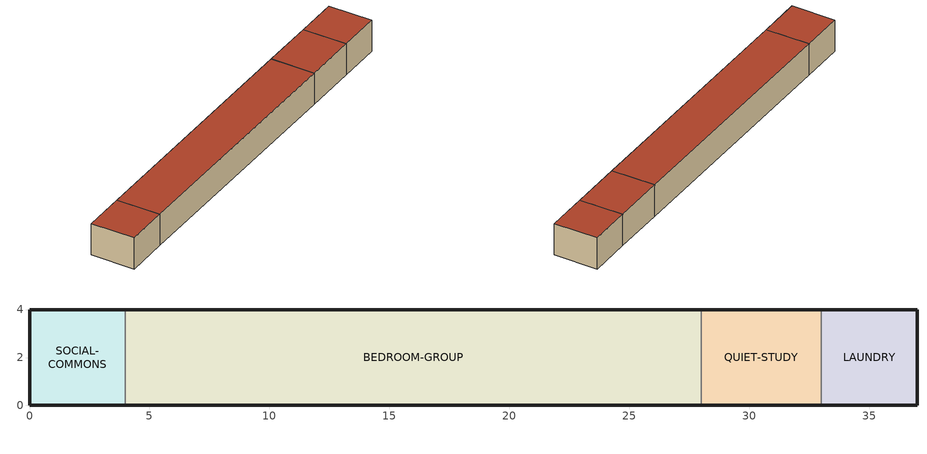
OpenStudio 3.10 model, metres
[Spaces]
SOCIAL-COMMONS
 floor ground (EW2A09 Opaque Construction): 0,0 0,4 4,4 4,0 z0
 wall outside (EW2A09 Opaque Construction): 4,4 0,4 0,0 4,0 z0:3
 wall to BEDROOM-GROUP (EW2A09 Opaque Construction): 4,0 4,4 z0:3
 roof outside (EW2A09 Opaque Construction): 4,0 4,4 0,4 0,0 z3
BEDROOM-GROUP
 floor ground (EW2A09 Opaque Construction): 4,0 4,4 28,4 28,0 z0
 wall outside (EW2A09 Opaque Construction): 28,4 4,4 / 4,0 28,0 z0:3
 wall to QUIET-STUDY (EW2A09 Opaque Construction): 28,0 28,4 z0:3
 roof outside (EW2A09 Opaque Construction): 28,0 28,4 4,4 4,0 z3
QUIET-STUDY
 floor ground (EW2A09 Opaque Construction): 28,0 28,4 33,4 33,0 z0
 wall outside (EW2A09 Opaque Construction): 33,4 28,4 / 28,0 33,0 z0:3
 wall to LAUNDRY (EW2A09 Opaque Construction): 33,0 33,4 z0:3
 roof outside (EW2A09 Opaque Construction): 33,0 33,4 28,4 28,0 z3
LAUNDRY
 floor ground (EW2A09 Opaque Construction): 33,0 33,4 37,4 37,0 z0
 wall outside (EW2A09 Opaque Construction): 33,0 37,0 37,4 33,4 z0:3
 roof outside (EW2A09 Opaque Construction): 37,0 37,4 33,4 33,0 z3
[Building]
EW2A09 Student Residence
[Material]
EW2A09 Opaque Material: Roughness=Smooth; Thickness {m}=0.2; Conductivity {W/m-K}=0.5; Density {kg/m3}=800; Specific Heat {J/kg-K}=900
[Construction]
EW2A09 Opaque Construction: EW2A09 Opaque Material
[Space]
Name | Thermal Zone | Design Specification Outdoor Air Object
SOCIAL-COMMONS | SOCIAL-COMMONS-ZN | SOCIAL-COMMONS Outdoor Air
BEDROOM-GROUP | BEDROOM-GROUP-ZN | BEDROOM-GROUP Outdoor Air
QUIET-STUDY | QUIET-STUDY-ZN | QUIET-STUDY Outdoor Air
LAUNDRY | LAUNDRY-ZN | LAUNDRY Outdoor Air
[ThermalZone] Use Ideal Air Loads=No
Name | Thermostat
SOCIAL-COMMONS-ZN | SOCIAL-COMMONS Thermostat
BEDROOM-GROUP-ZN | BEDROOM-GROUP Thermostat
QUIET-STUDY-ZN | QUIET-STUDY Thermostat
LAUNDRY-ZN | LAUNDRY Thermostat
[Sizing:Zone] Zone Cooling Design Supply Air Temperature Input Method=SupplyAirTemperature; Zone Cooling Design Supply Air Temperature {C}=14; Zone Cooling Design Supply Air Temperature Difference {deltaC}=11.11; Zone Heating Design Supply Air Temperature Input Method=SupplyAirTemperature; Zone Heating Design Supply Air Temperature {C}=40; Zone Heating Design Supply Air Temperature Difference {deltaC}=11.11; Zone Cooling Design Supply Air Humidity Ratio {kg-H2O/kg-air}=0.0085; Zone Heating Design Supply Air Humidity Ratio {kg-H2O/kg-air}=0.008; Cooling Design Air Flow Method=DesignDay; Heating Design Air Flow Method=DesignDay; Account for Dedicated Outdoor Air System=No; Dedicated Outdoor Air System Control Strategy=NeutralSupplyAir; Dedicated Outdoor Air Low Setpoint Temperature for Design {C}=autosize; Dedicated Outdoor Air High Setpoint Temperature for Design {C}=autosize; Zone Load Sizing Method=Sensible Load Only No Latent Load; Zone Latent Cooling Design Supply Air Humidity Ratio Input Method=HumidityRatioDifference; Zone Cooling Design Supply Air Humidity Ratio Difference {kgWater/kgDryAir}=0.005; Zone Latent Heating Design Supply Air Humidity Ratio Input Method=HumidityRatioDifference; Zone Humidification Design Supply Air Humidity Ratio Difference {kgWater/kgDryAir}=0.005; Sizing Option=Coincident
SOCIAL-COMMONS-ZN; BEDROOM-GROUP-ZN; QUIET-STUDY-ZN; LAUNDRY-ZN
[Zone equipment]
SOCIAL-COMMONS-ZN: SOCIAL-COMMONS IDEAL LOADS
BEDROOM-GROUP-ZN: BEDROOM-GROUP IDEAL LOADS
QUIET-STUDY-ZN: QUIET-STUDY IDEAL LOADS
LAUNDRY-ZN: LAUNDRY IDEAL LOADS
[ThermostatSetpoint:DualSetpoint] Heating Setpoint Temperature Schedule=EW2A09 Heating 20C; Cooling Setpoint Temperature Schedule=EW2A09 Cooling 26C
SOCIAL-COMMONS Thermostat; BEDROOM-GROUP Thermostat; QUIET-STUDY Thermostat; LAUNDRY Thermostat
[DesignSpecification:OutdoorAir] Outdoor Air Method=Sum; Outdoor Air Flow per Person {m3/s-person}=0.004
Name | Outdoor Air Flow per Floor Area {m3/s-m2}
SOCIAL-COMMONS Outdoor Air | 0.0007
BEDROOM-GROUP Outdoor Air | 0.0006
QUIET-STUDY Outdoor Air | 0.0008
LAUNDRY Outdoor Air | 0.0004
[ZoneHVAC:IdealLoadsAirSystem] Availability Schedule=EW2A09 Always On
Name | Design Specification Outdoor Air Object
SOCIAL-COMMONS IDEAL LOADS | SOCIAL-COMMONS Outdoor Air
BEDROOM-GROUP IDEAL LOADS | BEDROOM-GROUP Outdoor Air
QUIET-STUDY IDEAL LOADS | QUIET-STUDY Outdoor Air
LAUNDRY IDEAL LOADS | LAUNDRY Outdoor Air
[People:Definition] Number of People Calculation Method=People/Area; Fraction Radiant=0.3
Name | People per Space Floor Area {person/m2}
SOCIAL-COMMONS People Definition | 0.1
BEDROOM-GROUP People Definition | 0.0625
QUIET-STUDY People Definition | 0.08
LAUNDRY People Definition | 0.02
[People] Activity Level Schedule=EW2A09 Activity 120W; Multiplier=1
Name | People Definition | Space or SpaceType | Number of People Schedule
SOCIAL-COMMONS People | SOCIAL-COMMONS People Definition | SOCIAL-COMMONS | SocialCommonsSchedule
BEDROOM-GROUP People | BEDROOM-GROUP People Definition | BEDROOM-GROUP | ResidentialBedroomSchedule
QUIET-STUDY People | QUIET-STUDY People Definition | QUIET-STUDY | QuietStudySchedule
LAUNDRY People | LAUNDRY People Definition | LAUNDRY | LaundryServiceSchedule
[Lights:Definition] Design Level Calculation Method=Watts/Area
Name | Watts per Space Floor Area {W/m2}
SOCIAL-COMMONS Lights Definition | 9
BEDROOM-GROUP Lights Definition | 6
QUIET-STUDY Lights Definition | 7
LAUNDRY Lights Definition | 8
[Lights] Fraction Replaceable=1
Name | Lights Definition | Space or SpaceType | Schedule
SOCIAL-COMMONS Lights | SOCIAL-COMMONS Lights Definition | SOCIAL-COMMONS | SocialCommonsSchedule
BEDROOM-GROUP Lights | BEDROOM-GROUP Lights Definition | BEDROOM-GROUP | ResidentialBedroomSchedule
QUIET-STUDY Lights | QUIET-STUDY Lights Definition | QUIET-STUDY | QuietStudySchedule
LAUNDRY Lights | LAUNDRY Lights Definition | LAUNDRY | LaundryServiceSchedule
[ElectricEquipment:Definition] Design Level Calculation Method=Watts/Area
Name | Watts per Space Floor Area {W/m2}
SOCIAL-COMMONS Equipment Definition | 8
BEDROOM-GROUP Equipment Definition | 5
QuietStudyLowEquipment | 3
LaundryHighEquipment | 22
[ElectricEquipment]
Name | Electric Equipment Definition | Space or SpaceType | Schedule
SOCIAL-COMMONS Equipment | SOCIAL-COMMONS Equipment Definition | SOCIAL-COMMONS | SocialCommonsSchedule
BEDROOM-GROUP Equipment | BEDROOM-GROUP Equipment Definition | BEDROOM-GROUP | ResidentialBedroomSchedule
QUIET-STUDY Equipment | QuietStudyLowEquipment | QUIET-STUDY | QuietStudySchedule
LAUNDRY Equipment | LaundryHighEquipment | LAUNDRY | LaundryServiceSchedule
[Schedule:Ruleset]
Name | Default Day Schedule
EW2A09 Always On | EW2A09 Always On Default Day
EW2A09 Heating 20C | EW2A09 Heating 20C Default Day
EW2A09 Cooling 26C | EW2A09 Cooling 26C Default Day
EW2A09 Activity 120W | EW2A09 Activity 120W Default Day
SocialCommonsSchedule | SocialCommonsSchedule Default Day
ResidentialBedroomSchedule | ResidentialBedroomSchedule Default Day
QuietStudySchedule | QuietStudySchedule Default Day
LaundryServiceSchedule | LaundryServiceSchedule Default Day
[Schedule:Day]
EW2A09 Always On Default Day: 24, 0, 1
EW2A09 Heating 20C Default Day: 24, 0, 20
EW2A09 Cooling 26C Default Day: 24, 0, 26
EW2A09 Activity 120W Default Day: 24, 0, 120
SocialCommonsSchedule Default Day: 7, 0, 0.05, 12, 0, 0.35, 23, 0, 0.9, 24, 0, 0.1
ResidentialBedroomSchedule Default Day: 6, 0, 0.85, 9, 0, 0.25, 17, 0, 0.15, 24, 0, 0.9
QuietStudySchedule Default Day: 8, 0, 0.05, 12, 0, 0.35, 22, 0, 0.75, 24, 0, 0.05
LaundryServiceSchedule Default Day: 7, 0, 0, 10, 0, 0.25, 20, 0, 0.65, 24, 0, 0
